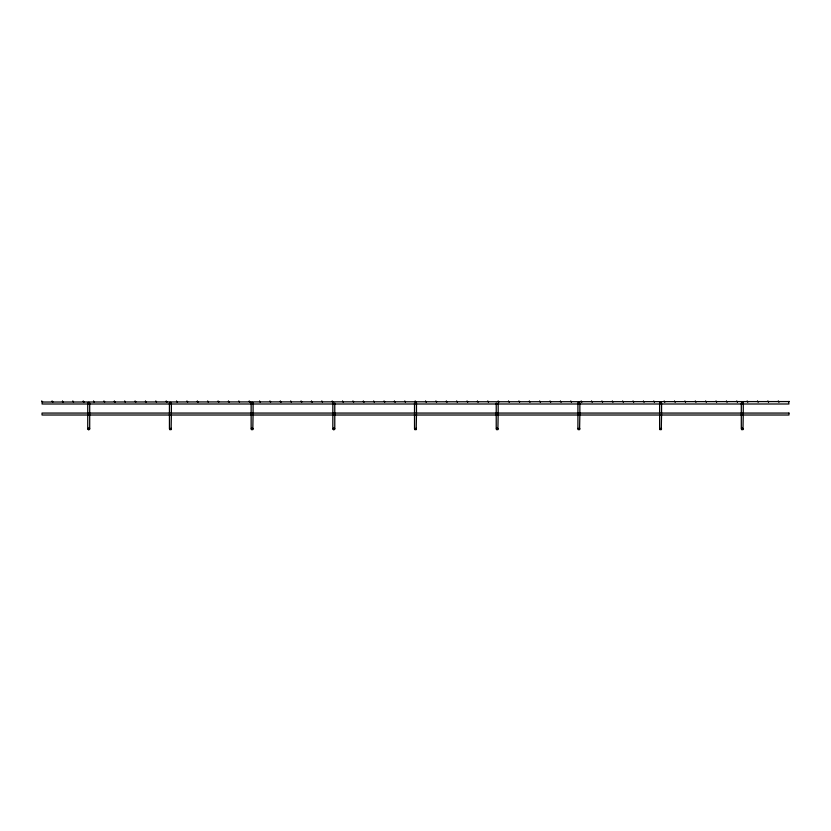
<?xml version="1.0" encoding="UTF-8"?>
<svg xmlns="http://www.w3.org/2000/svg" width="831" height="831" viewBox="0 0 831 831"><rect width="100%" height="100%" fill="white"/><g stroke="black" fill="none" stroke-linecap="round" stroke-linejoin="round"><path stroke-width="1.25" d="M89.696 414.035L89.696 428.952L88.72 429.928L87.743 428.952L88.72 427.965M171.383 414.035L171.103 429.648L169.732 429.648L169.732 428.256M253.081 414.035L252.801 429.648L251.419 429.648L251.419 428.256M334.779 414.035L334.779 428.952L333.802 429.928L332.836 428.952L333.802 427.965M416.476 414.035L416.186 429.648L414.814 429.648L414.814 428.256M498.164 414.035L497.883 429.648L496.512 429.648L496.512 428.256M579.861 414.035L579.581 429.648L578.199 429.648L578.199 428.256M661.559 414.035L661.268 429.648L659.897 429.648L659.897 428.256M743.257 414.035L742.966 429.648L741.595 429.648L741.595 428.256M88.034 402.443L89.405 402.443M169.732 402.443L171.103 402.443M251.419 402.443L252.801 402.443M578.199 402.443L579.581 402.443M659.897 402.443L661.268 402.443M741.595 402.443L742.966 402.443M742.28 427.965L743.257 428.952M497.198 427.965L498.164 428.952M661.268 428.256L661.559 428.952M579.581 428.256L579.861 428.952M416.186 428.256L416.476 428.952M334.488 428.256L334.779 428.952M252.801 428.256L253.081 428.952M171.103 428.256L171.383 428.952M89.405 428.256L89.696 428.952M743.257 403.014L743.257 413.163M741.304 403.014L741.304 413.163M741.304 414.035L741.304 428.952M661.559 403.014L661.559 413.163M659.617 403.014L659.617 413.163M659.617 414.035L659.617 428.952M579.861 403.014L579.861 413.163M577.919 403.014L577.919 413.163M577.919 414.035L577.919 428.952M498.164 403.014L498.164 413.163M496.221 403.014L496.221 413.163M496.221 414.035L496.221 428.952M416.476 403.014L416.476 413.163M414.524 403.014L414.524 413.163M414.524 414.035L414.524 428.952M334.779 403.014L334.779 413.163M332.836 403.014L332.836 413.163M332.836 414.035L332.836 428.952M253.081 403.014L253.081 413.163M251.139 403.014L251.139 413.163M251.139 414.035L251.139 428.952M171.383 403.014L171.383 413.163M169.441 403.014L169.441 413.163M169.441 414.035L169.441 428.952M89.696 403.014L89.696 413.163M87.743 403.014L87.743 413.163M87.743 414.035L87.743 428.952M41.695 401.207L42.038 402.038L789.45 401.56L788.474 401.56L788.962 403.991L42.038 403.991L42.526 401.56L41.695 401.207M52.062 401.207L52.758 401.903L52.062 401.207M62.439 401.207L63.125 401.903L62.439 401.207M72.816 401.207L73.502 401.903L72.816 401.207M83.193 401.207L83.879 401.903L83.193 401.207M93.56 401.207L94.246 401.903L93.56 401.207M103.937 401.207L104.623 401.903L103.937 401.207M114.314 401.207L115 401.903L114.314 401.207M124.681 401.207L125.377 401.903L124.681 401.207M135.058 401.207L135.744 401.903L135.058 401.207M145.435 401.207L146.121 401.903L145.435 401.207M155.802 401.207L156.498 401.903L155.802 401.207M166.179 401.207L166.865 401.903L166.179 401.207M176.556 401.207L177.242 401.903L176.556 401.207M186.933 401.207L187.619 401.903L186.933 401.207M197.3 401.207L197.986 401.903L197.3 401.207M207.677 401.207L208.363 401.903L207.677 401.207M218.054 401.207L218.74 401.903L218.054 401.207M228.421 401.207L229.117 401.903L228.421 401.207M238.798 401.207L239.484 401.903L238.798 401.207M249.175 401.207L249.861 401.903L249.175 401.207M259.542 401.207L260.238 401.903L259.542 401.207M269.919 401.207L270.605 401.903L269.919 401.207M280.296 401.207L280.982 401.903L280.296 401.207M290.673 401.207L291.359 401.903L290.673 401.207M301.04 401.207L301.726 401.903L301.04 401.207M311.417 401.207L312.103 401.903L311.417 401.207M321.794 401.207L322.48 401.903L321.794 401.207M332.161 401.207L332.857 401.903L332.161 401.207M342.538 401.207L343.224 401.903L342.538 401.207M352.915 401.207L353.601 401.903L352.915 401.207M363.282 401.207L363.978 401.903L363.282 401.207M373.659 401.207L374.345 401.903L373.659 401.207M384.036 401.207L384.722 401.903L384.036 401.207M394.403 401.207L395.099 401.903L394.403 401.207M404.78 401.207L405.466 401.903L404.78 401.207M415.157 401.207L415.843 401.903L415.157 401.207M425.534 401.207L426.22 401.903L425.534 401.207M435.901 401.207L436.597 401.903L435.901 401.207M446.278 401.207L446.964 401.903L446.278 401.207M456.655 401.207L457.341 401.903L456.655 401.207M467.022 401.207L467.718 401.903L467.022 401.207M477.399 401.207L478.085 401.903L477.399 401.207M487.776 401.207L488.462 401.903L487.776 401.207M498.143 401.207L498.839 401.903L498.143 401.207M508.52 401.207L509.206 401.903L508.52 401.207M518.897 401.207L519.583 401.903L518.897 401.207M529.274 401.207L529.96 401.903L529.274 401.207M539.641 401.207L540.327 401.903L539.641 401.207M550.018 401.207L550.704 401.903L550.018 401.207M560.395 401.207L561.081 401.903L560.395 401.207M570.762 401.207L571.458 401.903L570.762 401.207M581.139 401.207L581.825 401.903L581.139 401.207M591.516 401.207L592.202 401.903L591.516 401.207M601.883 401.207L602.579 401.903L601.883 401.207M612.26 401.207L612.946 401.903L612.26 401.207M622.637 401.207L623.323 401.903L622.637 401.207M633.014 401.207L633.7 401.903L633.014 401.207M643.381 401.207L644.067 401.903L643.381 401.207M653.758 401.207L654.444 401.903L653.758 401.207M664.135 401.207L664.821 401.903L664.135 401.207M674.502 401.207L675.198 401.903L674.502 401.207M684.879 401.207L685.565 401.903L684.879 401.207M695.256 401.207L695.942 401.903L695.256 401.207M705.623 401.207L706.319 401.903L705.623 401.207M716 401.207L716.686 401.903L716 401.207M726.377 401.207L727.063 401.903L726.377 401.207M736.754 401.207L737.44 401.903L736.754 401.207M747.121 401.207L747.807 401.903L747.121 401.207M757.498 401.207L758.184 401.903L757.498 401.207M767.875 401.207L768.561 401.903L767.875 401.207M778.242 401.207L778.938 401.903L778.242 401.207M788.962 413.069L42.038 413.069L42.038 415.012L788.962 415.012L788.962 413.069"/></g></svg>
